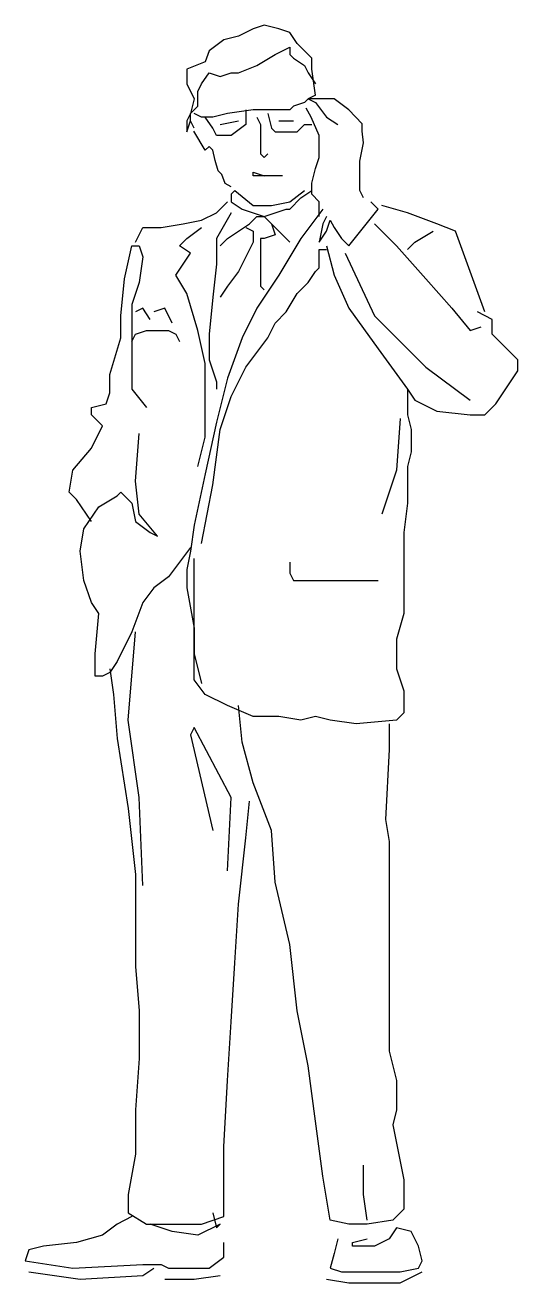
# Model space of a CAD drawing. Header units: centimetres. Extents: x 334 to 403, y 336 to 511.
import ezdxf

# ---------------------------------------------------------------- set-up
doc = ezdxf.new("R2010")
doc.units = ezdxf.units.CM
doc.header["$MEASUREMENT"] = 0
doc.layers.get('0').update_dxf_attribs({"linetype": 'CONTINUOUS'})

# ---------------------------------------------------------------- blocks, each defined once
blk = doc.blocks.new('MAN-4')
for points in [[(3.628, 66.192), (3.423, 67.625), (3.423, 68.24), (2.605, 69.058), (2.196, 69.673), (1.582, 69.877), (0.764, 70.082), (0.15, 69.877), (-0.668, 69.468), (-1.487, 69.263), (-2.305, 68.649), (-2.51, 68.035), (-3.532, 67.625), (-3.532, 66.806), (-3.123, 65.988), (-3.328, 65.169), (-3.532, 64.759), (-3.532, 64.145), (-3.328, 64.759), (-3.328, 65.169), (-2.919, 65.578), (-2.919, 66.397), (-2.714, 66.806), (-2.305, 67.421), (-1.691, 67.216), (-1.077, 67.421), (-0.668, 67.421), (0.355, 67.83), (1.378, 68.444), (2.196, 68.854), (2.196, 68.444), (2.4, 68.24), (3.014, 67.83), (3.219, 67.421), (3.628, 66.806)], [(3.628, 66.192), (3.219, 65.988), (3.014, 65.783), (2.4, 65.578), (2.196, 65.373), (0.968, 65.373), (0.764, 65.373), (0.355, 65.373), (0.15, 65.373), (-1.282, 65.169), (-2.1, 64.964), (-2.714, 64.964), (-3.123, 65.169)], [(6.288, 60.46), (6.083, 60.87), (6.083, 61.688), (6.083, 62.507), (6.288, 63.531), (6.219, 64.178), (6.219, 64.587), (5.469, 65.373), (4.651, 65.988), (3.628, 65.988), (3.219, 65.988), (3.628, 65.783), (4.242, 64.964), (4.855, 64.555)], [(-3.123, 64.35), (-3.328, 64.759), (-3.328, 65.169), (-3.123, 65.373), (-2.919, 65.578)], [(-0.259, 65.373), (-0.259, 64.964), (-0.259, 64.555), (-1.077, 63.94), (-1.896, 63.94), (-2.1, 64.35), (-2.51, 64.964)], [(0.968, 65.169), (1.173, 64.35), (1.378, 64.145), (1.991, 64.145), (2.605, 64.145), (3.014, 64.555), (3.423, 64.555)], [(3.833, 59.437), (3.833, 60.255), (3.423, 60.665), (3.423, 61.279), (3.628, 62.098), (3.833, 62.712), (3.833, 63.122), (3.833, 63.736), (3.833, 63.94), (3.372, 64.964), (3.096, 65.469)], [(-1.691, 64.555), (-0.668, 64.759)], [(0.355, 64.964), (0.559, 64.555), (0.559, 64.145), (0.559, 63.94), (0.559, 62.917), (0.764, 62.712), (0.968, 62.917)], [(1.582, 64.759), (2.4, 64.759)], [(-1.077, 61.074), (-1.401, 61.259), (-1.582, 61.766), (-1.787, 61.97), (-1.967, 62.552), (-2.1, 63.122), (-2.305, 63.326), (-2.51, 63.122), (-3.157, 64.185)], [(1.787, 61.688), (1.378, 61.688), (0.968, 61.688), (0.355, 61.688), (0.15, 61.688), (0.15, 61.893), (0.764, 61.688)], [(-6.397, 58.004), (-5.987, 58.822), (-4.965, 58.822), (-3.737, 59.027), (-2.714, 59.232), (-1.896, 59.641), (-1.282, 60.255)], [(-0.873, 60.87), (-1.077, 60.665), (-1.077, 60.255), (-0.464, 59.846), (0.15, 59.641), (0.764, 59.437), (1.378, 59.641), (1.991, 59.846), (2.196, 59.846), (2.81, 60.46), (3.423, 60.87)], [(-0.873, 60.87), (0.15, 60.051), (1.173, 60.051), (2.196, 60.255), (3.014, 60.87)], [(4.242, 59.437), (4.037, 59.027), (3.833, 58.004), (4.242, 58.618), (4.446, 59.232), (4.651, 58.822), (5.06, 58.208), (5.469, 57.799), (6.288, 58.822), (7.106, 59.846), (6.697, 60.255)], [(4.037, 59.846), (2.81, 58.208), (1.582, 56.161), (0.355, 54.319), (-0.464, 52.681), (-1.282, 50.429), (-1.896, 47.972), (-2.51, 45.106), (-3.123, 42.24), (-3.328, 40.807), (-3.532, 39.783), (-3.532, 38.76), (-3.123, 36.508), (-3.123, 35.075), (-2.714, 33.437)], [(-1.077, 59.641), (-1.896, 58.208), (-1.896, 56.775), (-2.1, 54.933), (-2.305, 52.886), (-2.305, 51.453), (-1.896, 50.224), (-1.896, 49.815)], [(13.039, 54.114), (12.22, 56.366), (11.402, 58.618), (10.379, 59.027), (8.743, 59.641), (7.31, 60.051)], [(-2.919, 45.516), (-2.51, 47.153), (-2.51, 48.996), (-2.51, 51.248), (-2.919, 53.09), (-3.532, 55.137), (-4.146, 56.161), (-3.328, 57.389), (-3.942, 57.799), (-3.532, 58.208), (-2.714, 58.822)], [(-1.691, 57.799), (-1.282, 58.208), (-0.668, 58.618), (-0.055, 59.027), (0.355, 59.437), (0.764, 59.437), (0.968, 59.232), (1.378, 58.822), (1.991, 58.208), (2.196, 58.004)], [(-0.259, 58.822), (0.15, 58.618), (0.15, 58.004), (-0.259, 57.185), (-0.668, 56.366), (-1.282, 55.547), (-1.691, 54.933)], [(1.173, 59.027), (1.378, 58.413), (0.764, 58.208), (0.559, 58.208), (0.559, 57.799), (0.559, 56.57), (0.559, 55.547), (0.764, 55.342)], [(6.901, 59.027), (8.129, 57.799), (9.765, 55.956), (11.198, 54.319), (12.22, 53.09), (12.834, 53.295)], [(8.743, 57.594), (9.152, 58.004), (10.175, 58.618)], [(-8.852, 42.445), (-9.67, 43.673), (-10.079, 44.083), (-9.875, 45.311), (-8.852, 46.539), (-8.238, 47.768), (-8.852, 48.382), (-8.852, 48.791), (-8.033, 48.996), (-7.829, 49.61), (-7.829, 50.634), (-7.215, 52.681), (-7.215, 53.909), (-7.01, 55.956), (-6.601, 57.799), (-6.192, 57.799), (-5.987, 57.185), (-6.192, 55.752), (-6.601, 54.523), (-6.601, 49.815), (-5.783, 48.791)], [(-2.714, 41.217), (-2.1, 44.492), (-1.691, 47.563), (-1.077, 49.405), (-0.259, 51.043), (0.355, 51.862), (0.968, 52.681), (1.378, 53.5), (1.991, 54.114), (2.605, 55.137), (3.219, 55.752), (3.628, 56.366), (3.833, 56.57), (3.833, 57.185), (3.833, 57.594), (4.242, 57.594)], [(4.242, 57.799), (4.651, 56.161), (5.469, 54.319), (7.106, 52.067), (8.743, 49.815), (9.152, 49.201), (10.379, 48.586), (12.22, 48.382), (13.039, 48.382), (13.653, 48.996), (14.88, 50.838), (14.88, 51.453), (13.448, 52.886), (13.448, 53.704), (12.63, 54.114)], [(5.265, 57.389), (6.901, 53.909), (9.765, 51.043), (12.22, 49.201)], [(-5.578, 53.704), (-5.987, 54.319), (-6.397, 54.114)], [(-4.351, 53.5), (-4.76, 54.319), (-5.374, 54.114)], [(-6.601, 52.476), (-6.397, 52.886), (-5.783, 53.09), (-5.169, 53.09), (-4.555, 53.09), (-4.146, 52.886), (-3.942, 52.476)], [(8.743, 49.815), (8.743, 48.382), (8.947, 47.563), (8.947, 46.335), (8.743, 45.516), (8.743, 44.697), (8.743, 43.468), (8.538, 41.831), (8.538, 40.398), (8.538, 38.965), (8.538, 37.327), (8.129, 35.894), (8.129, 34.256), (8.538, 33.028), (8.538, 31.799), (8.129, 31.39), (5.878, 31.185), (4.446, 31.39), (3.628, 31.595), (2.81, 31.39), (1.582, 31.595), (0.15, 31.595), (-1.282, 32.209), (-2.51, 32.823), (-3.123, 33.642), (-3.123, 35.484), (-3.123, 36.713), (-3.123, 38.146), (-3.123, 39.579), (-3.123, 40.398)], [(8.333, 48.177), (8.129, 45.311), (7.31, 42.854)], [(-3.328, 41.012), (-4.555, 39.374), (-5.374, 38.76), (-5.987, 37.941), (-6.601, 36.303), (-7.42, 34.666), (-7.829, 34.051), (-8.238, 33.847), (-8.647, 33.847), (-8.647, 35.075), (-8.442, 37.327), (-8.852, 37.941), (-9.261, 39.169), (-9.465, 40.807), (-9.261, 42.035), (-8.442, 43.264), (-7.42, 43.878), (-7.215, 44.083), (-6.601, 43.468), (-6.397, 42.445), (-5.578, 41.831), (-5.169, 41.626), (-5.169, 41.626), (-6.192, 42.854), (-6.397, 44.697), (-6.192, 47.358)], [(2.196, 40.193), (2.196, 39.579), (2.4, 39.169), (3.014, 39.169), (4.651, 39.169), (6.288, 39.169), (7.106, 39.169)], [(-5.987, 22.178), (-6.192, 27.091), (-6.806, 31.39), (-6.397, 36.303)], [(-7.829, 34.256), (-7.624, 32.823), (-7.42, 30.366), (-6.806, 26.477), (-6.397, 22.792), (-6.397, 17.674), (-6.192, 15.217), (-6.192, 12.556), (-6.397, 9.69), (-6.397, 7.233), (-6.806, 4.981), (-6.806, 3.958), (-5.783, 3.343), (-4.76, 3.343), (-2.714, 3.343), (-1.487, 3.753), (-1.487, 4.981), (-1.487, 7.643), (-1.282, 11.327), (-1.077, 14.603), (-0.873, 17.878), (-0.668, 21.154), (-0.259, 24.839), (-0.055, 26.886)], [(7.72, 31.185), (7.72, 29.752), (7.515, 25.863), (7.72, 24.634), (7.72, 23.611), (7.72, 21.973), (7.72, 20.335), (7.72, 18.493), (7.72, 17.06), (7.72, 14.398), (7.72, 12.965), (8.129, 11.327), (8.129, 9.69), (7.924, 8.871), (8.129, 7.847), (8.538, 5.8), (8.538, 4.162), (7.924, 3.548), (6.492, 3.343), (5.469, 3.343), (4.446, 3.548), (4.037, 6.005), (3.628, 9.076), (3.219, 12.146), (2.605, 15.217), (2.196, 18.902), (1.378, 22.382), (1.173, 25.248), (0.15, 27.91), (-0.464, 30.162), (-0.668, 32.209)], [(-1.282, 22.996), (-1.077, 27.091), (-3.123, 30.981), (-3.328, 30.571), (-2.1, 25.248)], [(6.492, 3.548), (6.288, 4.981), (6.288, 6.619)], [(-6.601, 3.753), (-7.42, 3.343), (-8.238, 2.729), (-9.67, 2.32), (-11.511, 2.115), (-12.33, 1.91), (-12.534, 1.296), (-9.875, 0.887), (-5.987, 1.091), (-4.965, 1.091), (-4.555, 0.887), (-2.305, 0.887), (-1.487, 1.501), (-1.487, 2.32)], [(-2.1, 3.958), (-1.896, 3.139), (-1.691, 3.343), (-2.919, 2.729), (-4.351, 2.934), (-5.578, 3.343)], [(4.855, 2.525), (4.651, 1.706), (4.446, 0.887), (5.06, 0.682), (6.083, 0.682), (7.31, 0.682), (8.333, 0.682), (9.356, 0.887), (9.561, 1.296), (9.356, 2.115), (8.947, 2.934), (8.129, 3.139), (7.72, 2.525), (6.901, 2.115), (5.878, 2.115), (5.674, 2.115), (5.674, 2.32), (6.492, 2.525)], [(-12.33, 0.682), (-9.465, 0.273), (-5.987, 0.477), (-5.374, 0.887)], [(-4.76, 0.273), (-3.123, 0.273), (-1.691, 0.477)], [(4.242, 0.273), (5.469, 0.068), (8.333, 0.068), (9.561, 0.682)]]:
    blk.add_lwpolyline(points)

msp = doc.modelspace()

# ---------------------------------------------------------------- block references
at = {"xscale": 2.5, "yscale": 2.5, "zscale": 2.5}
msp.add_blockref('MAN-4', (365.34, 336.28), dxfattribs=at)

doc.saveas('drawing.dxf')
